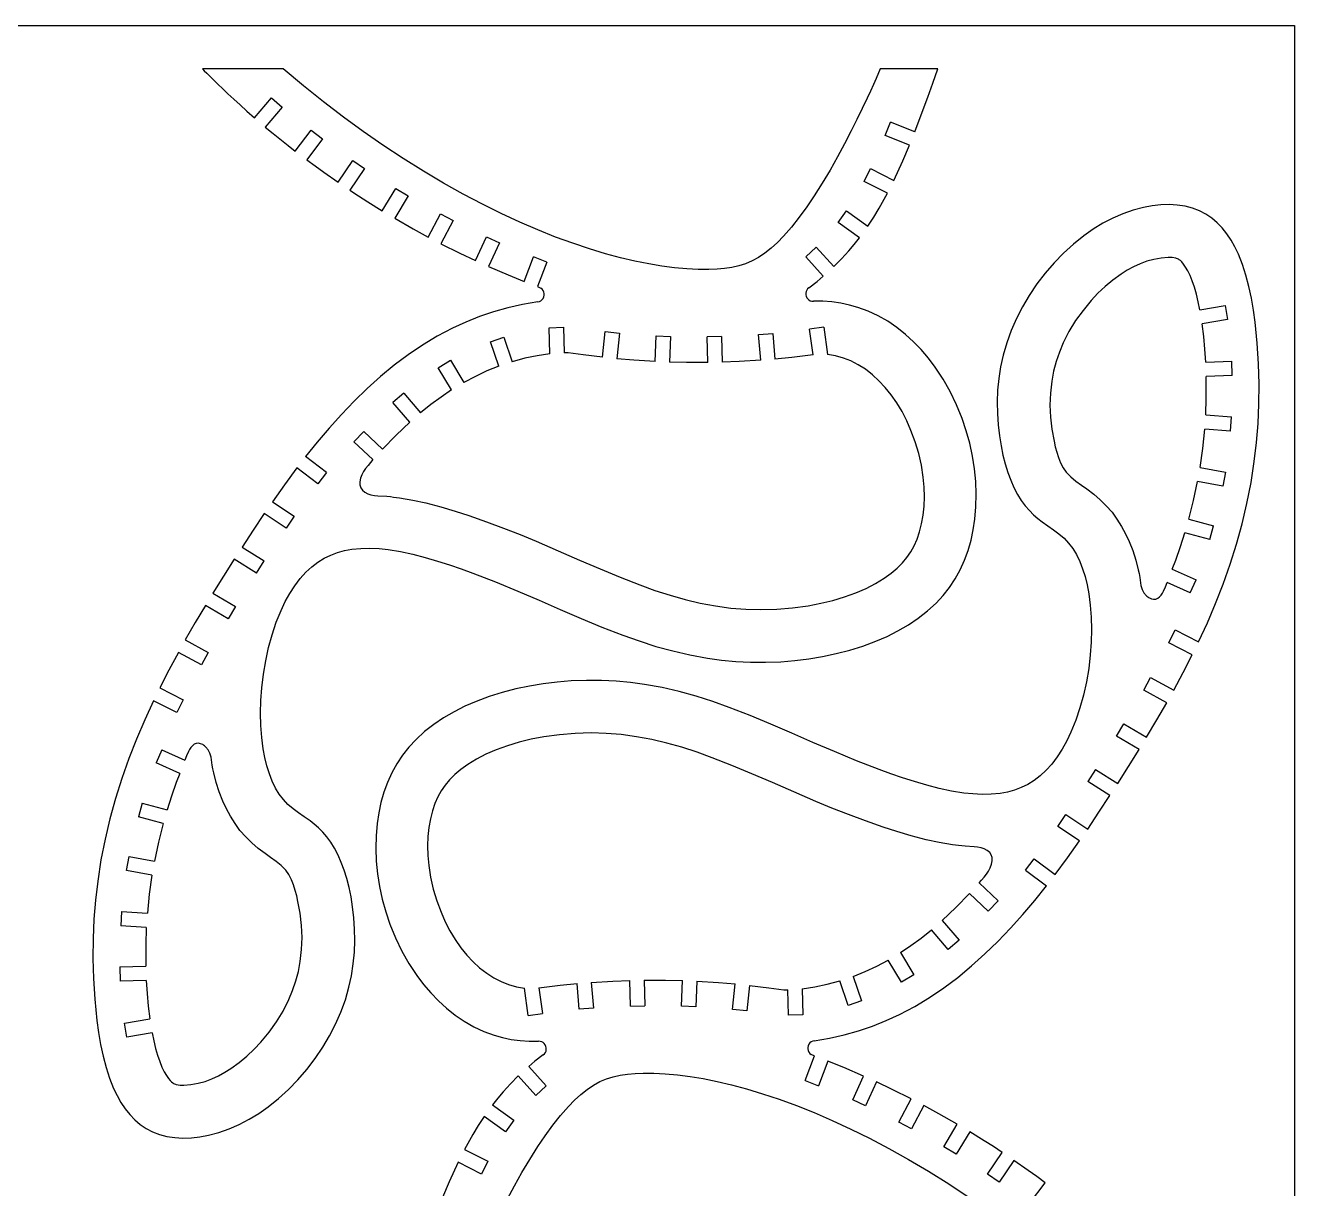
# Model space of a CAD drawing. Extents: x -123 to 123, y -118 to 118.
# Drawn here: x 0 to 123.2, y 4.7 to 117.6 of the extents above; entities that cross this region are included whole.
import ezdxf

# ---------------------------------------------------------------- set-up
doc = ezdxf.new("R2010")
doc.units = 0
doc.header["$MEASUREMENT"] = 0
doc.layers.get('0').update_dxf_attribs({"linetype": 'CONTINUOUS'})

msp = doc.modelspace()

# ---------------------------------------------------------------- linework, layer by layer
for p, q in [((-123.21, 117.56), (123.21, 117.56)), ((123.21, 117.56), (123.21, -117.56)), ((17.19, 113.33), (17.37, 113.16)), ((25.03, 113.33), (17.19, 113.33)), ((17.37, 113.16), (17.61, 112.93)), ((17.61, 112.93), (18.68, 111.87)), ((26.99, 111.69), (25.03, 113.33)), ((82.58, 112.4), (82.32, 111.82)), ((82.99, 113.33), (82.58, 112.4)), ((88.58, 113.33), (82.99, 113.33)), ((88.09, 111.94), (88.58, 113.33)), ((18.68, 111.87), (19.16, 111.41)), ((19.16, 111.41), (19.66, 110.93)), ((19.66, 110.93), (20.22, 110.4)), ((28.94, 110.13), (26.99, 111.69)), ((82.03, 111.18), (81.71, 110.49)), ((82.32, 111.82), (82.03, 111.18)), ((87.6, 110.58), (88.09, 111.94)), ((20.22, 110.4), (20.84, 109.84)), ((20.84, 109.84), (21.51, 109.24)), ((22.23, 108.6), (23.89, 110.53)), ((23.89, 110.53), (24.94, 109.62)), ((30.87, 108.66), (28.94, 110.13)), ((81.71, 110.49), (81.24, 109.5)), ((86.97, 108.88), (87.6, 110.58)), ((21.51, 109.24), (22.23, 108.6)), ((24.94, 109.62), (23.29, 107.69)), ((32.79, 107.26), (30.87, 108.66)), ((80.73, 108.43), (80.17, 107.31)), ((81.24, 109.5), (80.73, 108.43)), ((86.34, 107.23), (86.97, 108.88)), ((23.29, 107.69), (24.05, 107.06)), ((26.2, 105.35), (27.74, 107.38)), ((27.74, 107.38), (28.85, 106.54)), ((34.69, 105.94), (32.79, 107.26)), ((80.17, 107.31), (79.53, 106.07)), ((83.47, 106.87), (83.98, 108.16)), ((86.34, 107.23), (83.98, 108.16)), ((24.05, 107.06), (24.85, 106.41)), ((24.85, 106.41), (25.51, 105.89)), ((28.85, 106.54), (27.31, 104.51)), ((79.53, 106.07), (78.84, 104.8)), ((85.83, 105.93), (83.47, 106.87)), ((25.51, 105.89), (26.2, 105.35)), ((36.68, 104.63), (34.69, 105.94)), ((78.84, 104.8), (78.12, 103.52)), ((85.18, 104.4), (85.83, 105.93)), ((27.31, 104.51), (28.12, 103.92)), ((28.12, 103.92), (28.96, 103.31)), ((30.35, 102.34), (31.78, 104.45)), ((32.93, 103.67), (31.5, 101.56)), ((31.78, 104.45), (32.93, 103.67)), ((38.64, 103.4), (36.68, 104.63)), ((78.12, 103.52), (77.36, 102.25)), ((81.43, 102.42), (82.05, 103.66)), ((82.05, 103.66), (84.32, 102.52)), ((84.32, 102.52), (85.18, 104.4)), ((28.96, 103.31), (30.35, 102.34)), ((40.58, 102.25), (38.64, 103.4)), ((83.69, 101.27), (81.43, 102.42)), ((31.5, 101.56), (32.35, 101)), ((34.65, 99.55), (35.96, 101.73)), ((35.96, 101.73), (37.15, 101.02)), ((42.49, 101.18), (40.58, 102.25)), ((44.36, 100.2), (42.49, 101.18)), ((77.36, 102.25), (76.58, 101.01)), ((82.89, 99.83), (83.69, 101.27)), ((32.35, 101), (33.23, 100.44)), ((33.23, 100.44), (34.65, 99.55)), ((37.15, 101.02), (35.85, 98.84)), ((46.2, 99.29), (44.36, 100.2)), ((75.85, 99.94), (75.12, 98.93)), ((76.58, 101.01), (75.85, 99.94)), ((82.35, 98.94), (82.89, 99.83)), ((108.53, 99.88), (107.54, 99.62)), ((109.37, 100.04), (108.53, 99.88)), ((110.21, 100.13), (109.37, 100.04)), ((111.02, 100.16), (110.21, 100.13)), ((111.82, 100.12), (111.02, 100.16)), ((112.58, 100.01), (111.82, 100.12)), ((113.3, 99.82), (112.58, 100.01)), ((113.99, 99.56), (113.3, 99.82)), ((35.85, 98.84), (37.64, 97.81)), ((39.11, 97.01), (40.29, 99.26)), ((40.29, 99.26), (41.52, 98.62)), ((41.52, 98.62), (40.34, 96.37)), ((48, 98.46), (46.2, 99.29)), ((75.12, 98.93), (74.37, 97.98)), ((78.91, 98.42), (79.72, 99.55)), ((79.72, 99.55), (81.78, 98.07)), ((81.78, 98.07), (82.35, 98.94)), ((105.58, 98.85), (104.61, 98.35)), ((106.55, 99.27), (105.58, 98.85)), ((107.54, 99.62), (106.55, 99.27)), ((114.6, 99.24), (113.99, 99.56)), ((115.17, 98.86), (114.6, 99.24)), ((115.7, 98.4), (115.17, 98.86)), ((37.64, 97.81), (39.11, 97.01)), ((49.76, 97.7), (48, 98.46)), ((51.47, 97.02), (49.76, 97.7)), ((74.37, 97.98), (73.6, 97.11)), ((80.96, 96.94), (78.91, 98.42)), ((103.67, 97.77), (102.75, 97.13)), ((104.61, 98.35), (103.67, 97.77)), ((116.19, 97.9), (115.7, 98.4)), ((116.63, 97.33), (116.19, 97.9)), ((40.34, 96.37), (42.19, 95.44)), ((43.7, 94.73), (44.75, 97.04)), ((44.75, 97.04), (46.01, 96.47)), ((46.01, 96.47), (44.96, 94.15)), ((53.14, 96.41), (51.47, 97.02)), ((54.76, 95.87), (53.14, 96.41)), ((73, 96.49), (72.39, 95.93)), ((73.6, 97.11), (73, 96.49)), ((79.93, 95.67), (80.46, 96.3)), ((80.46, 96.3), (80.96, 96.94)), ((101.74, 96.33), (100.78, 95.46)), ((102.75, 97.13), (101.74, 96.33)), ((117.04, 96.72), (116.63, 97.33)), ((117.41, 96.06), (117.04, 96.72)), ((42.19, 95.44), (43.7, 94.73)), ((48.41, 92.71), (49.33, 95.08)), ((50.62, 94.58), (49.33, 95.08)), ((56.33, 95.39), (54.76, 95.87)), ((57.78, 95.01), (56.33, 95.39)), ((59.17, 94.68), (57.78, 95.01)), ((71.17, 95.04), (70.55, 94.7)), ((71.78, 95.45), (71.17, 95.04)), ((72.39, 95.93), (71.78, 95.45)), ((75.75, 95.09), (76.78, 96.02)), ((77.46, 93.21), (75.75, 95.09)), ((76.78, 96.02), (78.49, 94.15)), ((78.49, 94.15), (79.23, 94.9)), ((79.23, 94.9), (79.93, 95.67)), ((100.78, 95.46), (99.86, 94.52)), ((110.25, 94.98), (109.56, 94.85)), ((110.95, 95.04), (110.25, 94.98)), ((111.31, 95.03), (110.95, 95.04)), ((111.67, 94.96), (111.31, 95.03)), ((111.76, 94.94), (111.67, 94.96)), ((111.85, 94.9), (111.76, 94.94)), ((111.93, 94.86), (111.85, 94.9)), ((117.75, 95.36), (117.41, 96.06)), ((118.15, 94.36), (117.75, 95.36)), ((44.96, 94.15), (46.86, 93.34)), ((50.62, 94.58), (49.7, 92.21)), ((60.52, 94.4), (59.17, 94.68)), ((61.8, 94.19), (60.52, 94.4)), ((63.03, 94.03), (61.8, 94.19)), ((64.2, 93.92), (63.03, 94.03)), ((65.31, 93.87), (64.2, 93.92)), ((66.35, 93.87), (65.31, 93.87)), ((67.14, 93.9), (66.35, 93.87)), ((67.88, 93.97), (67.14, 93.9)), ((68.59, 94.07), (67.88, 93.97)), ((69.26, 94.22), (68.59, 94.07)), ((69.92, 94.43), (69.26, 94.22)), ((70.55, 94.7), (69.92, 94.43)), ((99.86, 94.52), (98.99, 93.52)), ((106.96, 93.79), (106.36, 93.41)), ((107.58, 94.12), (106.96, 93.79)), ((108.22, 94.42), (107.58, 94.12)), ((108.88, 94.66), (108.22, 94.42)), ((109.56, 94.85), (108.88, 94.66)), ((112.02, 94.81), (111.93, 94.86)), ((112.13, 94.73), (112.02, 94.81)), ((112.26, 94.6), (112.13, 94.73)), ((112.43, 94.39), (112.26, 94.6)), ((112.63, 94.1), (112.43, 94.39)), ((112.84, 93.73), (112.63, 94.1)), ((113.06, 93.28), (112.84, 93.73)), ((118.49, 93.31), (118.15, 94.36)), ((46.86, 93.34), (48.41, 92.71)), ((76.05, 92.1), (76.85, 92.71)), ((76.85, 92.71), (77.46, 93.21)), ((98.18, 92.46), (97.43, 91.34)), ((98.99, 93.52), (98.18, 92.46)), ((105.57, 92.84), (104.83, 92.22)), ((106.36, 93.41), (105.57, 92.84)), ((113.28, 92.75), (113.06, 93.28)), ((113.49, 92.14), (113.28, 92.75)), ((118.78, 92.22), (118.49, 93.31)), ((49.7, 92.21), (49.9, 92.13)), ((49.9, 92.13), (50.04, 92.06)), ((50.17, 91.96), (50.04, 92.06)), ((50.27, 91.83), (50.17, 91.96)), ((50.26, 91.06), (50.33, 91.21)), ((50.33, 91.68), (50.27, 91.83)), ((50.37, 91.53), (50.33, 91.68)), ((50.33, 91.21), (50.37, 91.37)), ((50.37, 91.37), (50.37, 91.53)), ((75.78, 91.73), (75.75, 91.58)), ((75.75, 91.58), (75.76, 91.42)), ((75.76, 91.42), (75.79, 91.27)), ((75.85, 91.87), (75.78, 91.73)), ((75.79, 91.27), (75.86, 91.13)), ((75.94, 92), (75.85, 91.87)), ((76.05, 92.1), (75.94, 92)), ((97.43, 91.34), (96.79, 90.25)), ((104.12, 91.56), (103.45, 90.85)), ((104.83, 92.22), (104.12, 91.56)), ((113.68, 91.47), (113.49, 92.14)), ((113.86, 90.74), (113.68, 91.47)), ((119.02, 91.08), (118.78, 92.22)), ((46.83, 90.16), (45.43, 89.77)), ((48.27, 90.48), (46.83, 90.16)), ((49.74, 90.72), (48.27, 90.48)), ((49.74, 90.72), (49.9, 90.76)), ((49.9, 90.76), (50.04, 90.83)), ((50.04, 90.83), (50.16, 90.94)), ((50.16, 90.94), (50.26, 91.06)), ((75.86, 91.13), (75.95, 91.01)), ((75.95, 91.01), (76.07, 90.91)), ((76.07, 90.91), (76.2, 90.83)), ((76.2, 90.83), (76.35, 90.79)), ((76.35, 90.79), (76.51, 90.78)), ((77.41, 90.78), (76.51, 90.78)), ((78.3, 90.72), (77.41, 90.78)), ((79.16, 90.6), (78.3, 90.72)), ((80, 90.42), (79.16, 90.6)), ((80.81, 90.19), (80, 90.42)), ((81.82, 89.82), (80.81, 90.19)), ((96.79, 90.25), (96.21, 89.11)), ((103.45, 90.85), (102.67, 89.9)), ((114.02, 89.96), (113.86, 90.74)), ((114.02, 89.96), (116.46, 90.38)), ((116.46, 90.38), (116.7, 89.01)), ((119.23, 89.92), (119.02, 91.08)), ((42.75, 88.77), (41.46, 88.17)), ((44.07, 89.3), (42.75, 88.77)), ((45.43, 89.77), (44.07, 89.3)), ((82.79, 89.36), (81.82, 89.82)), ((83.71, 88.84), (82.79, 89.36)), ((84.6, 88.24), (83.71, 88.84)), ((96.21, 89.11), (95.7, 87.95)), ((101.95, 88.9), (101.31, 87.84)), ((102.67, 89.9), (101.95, 88.9)), ((116.7, 89.01), (114.24, 88.59)), ((119.39, 88.74), (119.23, 89.92)), ((119.59, 86.71), (119.39, 88.74)), ((41.46, 88.17), (39.98, 87.39)), ((50.84, 88.21), (52.23, 88.26)), ((50.92, 85.67), (50.84, 88.21)), ((52.23, 88.26), (52.31, 85.78)), ((56.02, 85.35), (56.28, 87.84)), ((56.28, 87.84), (57.67, 87.69)), ((57.67, 87.69), (57.41, 85.21)), ((71.18, 87.56), (72.56, 87.67)), ((71.38, 85.06), (71.18, 87.56)), ((72.56, 87.67), (72.77, 85.17)), ((77.5, 88.26), (76.12, 88.07)), ((76.48, 85.59), (76.12, 88.07)), ((77.5, 88.26), (77.88, 85.63)), ((85.44, 87.57), (84.6, 88.24)), ((86.23, 86.86), (85.44, 87.57)), ((95.7, 87.95), (95.27, 86.75)), ((101.31, 87.84), (100.76, 86.74)), ((114.39, 87.37), (114.24, 88.59)), ((38.54, 86.52), (37.15, 85.58)), ((39.98, 87.39), (38.54, 86.52)), ((45.15, 86.85), (46.46, 87.3)), ((45.95, 84.48), (45.15, 86.85)), ((46.46, 87.3), (47.27, 84.92)), ((61.13, 84.94), (61.24, 87.43)), ((61.24, 87.43), (62.63, 87.37)), ((62.63, 87.37), (62.52, 84.88)), ((67.59, 87.37), (66.2, 87.34)), ((66.26, 84.84), (66.2, 87.34)), ((67.59, 87.37), (67.65, 84.87)), ((86.97, 86.09), (86.23, 86.86)), ((95.27, 86.75), (94.91, 85.54)), ((100.76, 86.74), (100.38, 85.84)), ((114.5, 86.12), (114.39, 87.37)), ((119.72, 84.7), (119.59, 86.71)), ((37.15, 85.58), (35.8, 84.57)), ((40.08, 84.32), (41.27, 85.05)), ((41.27, 85.05), (42.57, 82.9)), ((48.47, 85.25), (47.27, 84.92)), ((49.69, 85.5), (48.47, 85.25)), ((50.92, 85.67), (49.69, 85.5)), ((52.7, 85.79), (52.31, 85.78)), ((54.16, 85.58), (52.7, 85.79)), ((56.02, 85.35), (54.16, 85.58)), ((59.05, 85.07), (57.41, 85.21)), ((61.13, 84.94), (59.05, 85.07)), ((71.38, 85.06), (69.29, 84.93)), ((74.4, 85.34), (72.77, 85.17)), ((76.48, 85.59), (74.4, 85.34)), ((78.65, 85.49), (77.88, 85.63)), ((79.41, 85.27), (78.65, 85.49)), ((80.14, 84.99), (79.41, 85.27)), ((87.68, 85.27), (86.97, 86.09)), ((88.33, 84.4), (87.68, 85.27)), ((94.91, 85.54), (94.66, 84.41)), ((100.38, 85.84), (100.06, 84.93)), ((114.58, 84.87), (114.5, 86.12)), ((35.8, 84.57), (34.47, 83.47)), ((41.38, 82.18), (40.08, 84.32)), ((44.8, 84.02), (43.68, 83.49)), ((45.95, 84.48), (44.8, 84.02)), ((64.17, 84.84), (62.52, 84.88)), ((66.26, 84.84), (64.17, 84.84)), ((69.29, 84.93), (67.65, 84.87)), ((80.85, 84.62), (80.14, 84.99)), ((81.55, 84.18), (80.85, 84.62)), ((82.23, 83.65), (81.55, 84.18)), ((89.1, 83.23), (88.33, 84.4)), ((94.66, 84.41), (94.49, 83.28)), ((99.81, 83.99), (99.63, 83.04)), ((100.06, 84.93), (99.81, 83.99)), ((114.58, 84.87), (117.11, 84.96)), ((117.16, 83.57), (117.11, 84.96)), ((119.77, 82.73), (119.72, 84.7)), ((34.47, 83.47), (33.17, 82.3)), ((43.68, 83.49), (42.57, 82.9)), ((82.86, 83.06), (82.23, 83.65)), ((83.47, 82.41), (82.86, 83.06)), ((89.79, 82.01), (89.1, 83.23)), ((94.49, 83.28), (94.38, 82.14)), ((99.63, 83.04), (99.5, 81.87)), ((117.16, 83.57), (114.63, 83.48)), ((114.64, 83.13), (114.63, 83.48)), ((114.64, 81.42), (114.64, 83.13)), ((119.75, 80.8), (119.77, 82.73)), ((33.17, 82.3), (31.91, 81.08)), ((36.73, 81.87), (35.68, 80.95)), ((36.73, 81.87), (38.37, 79.97)), ((40.36, 81.49), (39.36, 80.76)), ((41.38, 82.18), (40.36, 81.49)), ((84.05, 81.69), (83.47, 82.41)), ((84.59, 80.91), (84.05, 81.69)), ((90.4, 80.74), (89.79, 82.01)), ((94.38, 82.14), (94.34, 81)), ((99.5, 81.87), (99.46, 80.7)), ((114.58, 79.75), (114.64, 81.42)), ((31.91, 81.08), (30.68, 79.8)), ((37.32, 79.06), (35.68, 80.95)), ((39.36, 80.76), (38.37, 79.97)), ((85.1, 80.07), (84.59, 80.91)), ((90.93, 79.42), (90.4, 80.74)), ((94.34, 81), (94.36, 79.88)), ((99.46, 80.7), (99.51, 79.52)), ((119.67, 78.92), (119.75, 80.8)), ((30.68, 79.8), (29.49, 78.48)), ((37.32, 79.06), (35.98, 77.79)), ((85.56, 79.18), (85.1, 80.07)), ((85.97, 78.25), (85.56, 79.18)), ((91.34, 78.22), (90.93, 79.42)), ((94.36, 79.88), (94.43, 78.78)), ((99.51, 79.52), (99.64, 78.36)), ((114.58, 79.75), (117.07, 79.58)), ((116.98, 78.19), (117.07, 79.58)), ((119.52, 77.06), (119.67, 78.92)), ((29.49, 78.48), (28.33, 77.11)), ((31.9, 77.14), (32.85, 78.15)), ((32.85, 78.15), (34.66, 76.44)), ((35.98, 77.79), (34.66, 76.44)), ((86.39, 77.14), (85.97, 78.25)), ((91.67, 77), (91.34, 78.22)), ((94.43, 78.78), (94.55, 77.71)), ((94.55, 77.71), (94.71, 76.76)), ((99.64, 78.36), (99.86, 77.21)), ((114.29, 76.49), (114.49, 78.36)), ((116.98, 78.19), (114.49, 78.36)), ((28.33, 77.11), (27.2, 75.7)), ((33.72, 75.41), (31.9, 77.14)), ((86.72, 76.01), (86.39, 77.14)), ((91.94, 75.76), (91.67, 77)), ((94.71, 76.76), (94.9, 75.85)), ((99.86, 77.21), (99.98, 76.67)), ((99.98, 76.67), (100.13, 76.14)), ((114.03, 74.65), (114.29, 76.49)), ((119.3, 75.24), (119.52, 77.06)), ((29.22, 74.16), (27.2, 75.7)), ((33.72, 75.41), (33.49, 75.13)), ((86.98, 74.86), (86.72, 76.01)), ((92.13, 74.52), (91.94, 75.76)), ((94.9, 75.85), (95.12, 74.99)), ((100.13, 76.14), (100.29, 75.61)), ((100.29, 75.61), (100.49, 75.09)), ((118.98, 73.18), (119.3, 75.24)), ((26.35, 74.6), (25.15, 72.98)), ((28.38, 73.06), (26.35, 74.6)), ((29.22, 74.16), (28.38, 73.06)), ((32.66, 73.94), (32.54, 73.6)), ((32.83, 74.26), (32.66, 73.94)), ((33.03, 74.56), (32.83, 74.26)), ((33.26, 74.85), (33.03, 74.56)), ((33.49, 75.13), (33.26, 74.85)), ((87.16, 73.71), (86.98, 74.86)), ((92.26, 73.28), (92.13, 74.52)), ((95.12, 74.99), (95.38, 74.17)), ((95.38, 74.17), (95.66, 73.41)), ((100.49, 75.09), (100.74, 74.61)), ((100.74, 74.61), (101.05, 74.18)), ((101.05, 74.18), (101.48, 73.73)), ((114.03, 74.65), (116.5, 74.2)), ((116.5, 74.2), (116.25, 72.83)), ((25.15, 72.98), (23.98, 71.33)), ((32.54, 73.6), (32.47, 73.27)), ((32.47, 73.27), (32.47, 72.96)), ((32.47, 72.96), (32.55, 72.68)), ((87.25, 72.75), (87.16, 73.71)), ((87.27, 71.8), (87.25, 72.75)), ((92.31, 72.05), (92.26, 73.28)), ((95.66, 73.41), (95.96, 72.72)), ((95.96, 72.72), (96.31, 72.04)), ((101.48, 73.73), (101.98, 73.32)), ((101.98, 73.32), (102.51, 72.94)), ((102.51, 72.94), (103.05, 72.57)), ((113.4, 71.45), (113.79, 73.28)), ((116.25, 72.83), (113.79, 73.28)), ((118.59, 71.16), (118.98, 73.18)), ((32.55, 72.68), (32.71, 72.45)), ((32.71, 72.45), (32.94, 72.25)), ((32.94, 72.25), (33.23, 72.1)), ((33.23, 72.1), (33.55, 72)), ((33.55, 72), (33.88, 71.94)), ((33.88, 71.94), (34.21, 71.91)), ((34.21, 71.91), (35.08, 71.85)), ((35.08, 71.85), (35.43, 71.82)), ((35.43, 71.82), (35.73, 71.78)), ((35.73, 71.78), (36.03, 71.75)), ((36.03, 71.75), (36.32, 71.7)), ((36.32, 71.7), (37.62, 71.48)), ((37.62, 71.48), (38.88, 71.21)), ((87.24, 70.89), (87.27, 71.8)), ((92.28, 70.83), (92.31, 72.05)), ((96.31, 72.04), (96.68, 71.45)), ((103.05, 72.57), (103.72, 72.06)), ((103.72, 72.06), (104.35, 71.5)), ((104.35, 71.5), (104.93, 70.92)), ((23.98, 71.33), (26.08, 69.92)), ((38.88, 71.21), (40.33, 70.83)), ((40.33, 70.83), (41.72, 70.42)), ((41.72, 70.42), (43.04, 69.99)), ((87.15, 70.02), (87.24, 70.89)), ((92.18, 69.63), (92.28, 70.83)), ((96.68, 71.45), (97.06, 70.93)), ((97.06, 70.93), (97.46, 70.47)), ((97.46, 70.47), (97.86, 70.07)), ((104.93, 70.92), (105.49, 70.31)), ((105.49, 70.31), (105.97, 69.64)), ((112.94, 69.64), (113.4, 71.45)), ((118.12, 69.17), (118.59, 71.16)), ((23.19, 70.18), (22.1, 68.55)), ((25.31, 68.76), (23.19, 70.18)), ((26.08, 69.92), (25.31, 68.76)), ((43.04, 69.99), (44.76, 69.39)), ((44.76, 69.39), (46.42, 68.77)), ((86.81, 68.42), (87, 69.19)), ((87, 69.19), (87.15, 70.02)), ((92.02, 68.59), (92.18, 69.63)), ((97.86, 70.07), (98.27, 69.71)), ((98.27, 69.71), (98.69, 69.39)), ((98.69, 69.39), (99.25, 68.99)), ((105.97, 69.64), (106.4, 68.93)), ((112.94, 69.64), (115.35, 68.99)), ((117.58, 67.22), (118.12, 69.17)), ((22.1, 68.55), (21.03, 66.92)), ((46.42, 68.77), (48.03, 68.14)), ((48.03, 68.14), (49.58, 67.49)), ((86.56, 67.7), (86.81, 68.42)), ((91.8, 67.58), (92.02, 68.59)), ((99.25, 68.99), (99.8, 68.6)), ((99.8, 68.6), (100.33, 68.21)), ((100.33, 68.21), (100.83, 67.78)), ((100.83, 67.78), (101.27, 67.32)), ((106.4, 68.93), (106.8, 68.21)), ((106.8, 68.21), (107.15, 67.47)), ((112.13, 66.98), (112.55, 68.31)), ((114.99, 67.65), (112.55, 68.31)), ((114.99, 67.65), (115.35, 68.99)), ((21.03, 66.92), (23.18, 65.58)), ((30.31, 66.4), (30.99, 66.58)), ((30.99, 66.58), (31.7, 66.71)), ((31.7, 66.71), (32.56, 66.8)), ((32.56, 66.8), (33.43, 66.82)), ((33.43, 66.82), (34.33, 66.78)), ((34.33, 66.78), (35.23, 66.68)), ((35.23, 66.68), (36.42, 66.49)), ((49.58, 67.49), (51.73, 66.57)), ((51.73, 66.57), (53.8, 65.67)), ((85.95, 66.45), (86.28, 67.04)), ((86.28, 67.04), (86.56, 67.7)), ((91.17, 65.65), (91.52, 66.6)), ((91.52, 66.6), (91.8, 67.58)), ((101.27, 67.32), (101.67, 66.79)), ((101.67, 66.79), (102.03, 66.19)), ((107.15, 67.47), (107.51, 66.58)), ((107.51, 66.58), (107.81, 65.66)), ((111.67, 65.66), (112.13, 66.98)), ((116.96, 65.27), (117.58, 67.22)), ((20.27, 65.74), (18.21, 62.45)), ((22.45, 64.39), (20.27, 65.74)), ((22.45, 64.39), (23.18, 65.58)), ((27.8, 65.02), (28.38, 65.47)), ((28.38, 65.47), (29, 65.84)), ((29, 65.84), (29.64, 66.15)), ((29.64, 66.15), (30.31, 66.4)), ((36.42, 66.49), (37.62, 66.24)), ((37.62, 66.24), (38.82, 65.92)), ((38.82, 65.92), (40, 65.57)), ((40, 65.57), (41.17, 65.2)), ((53.8, 65.67), (55.8, 64.81)), ((84.63, 64.88), (85.14, 65.39)), ((85.14, 65.39), (85.58, 65.91)), ((85.58, 65.91), (85.95, 66.45)), ((90.75, 64.72), (91.17, 65.65)), ((102.03, 66.19), (102.35, 65.54)), ((102.35, 65.54), (102.63, 64.82)), ((107.81, 65.66), (108.04, 64.72)), ((111.34, 64.78), (111.67, 65.66)), ((26.67, 63.86), (27.21, 64.48)), ((27.21, 64.48), (27.8, 65.02)), ((41.17, 65.2), (42.32, 64.8)), ((42.32, 64.8), (43.45, 64.4)), ((43.45, 64.4), (45.65, 63.55)), ((55.8, 64.81), (57.74, 64)), ((83.38, 63.91), (84.04, 64.38)), ((84.04, 64.38), (84.63, 64.88)), ((90.27, 63.84), (90.75, 64.72)), ((102.63, 64.82), (102.87, 64.06)), ((108.04, 64.72), (108.12, 64.35)), ((108.12, 64.35), (108.19, 63.97)), ((111.34, 64.78), (113.64, 63.74)), ((116.28, 63.34), (116.96, 65.27)), ((25.67, 62.43), (26.15, 63.17)), ((26.15, 63.17), (26.67, 63.86)), ((45.65, 63.55), (47.79, 62.66)), ((57.74, 64), (59.64, 63.26)), ((59.64, 63.26), (61.12, 62.72)), ((80.61, 62.48), (81.61, 62.92)), ((81.61, 62.92), (82.54, 63.4)), ((82.54, 63.4), (83.38, 63.91)), ((89.08, 62.22), (89.71, 63.01)), ((89.71, 63.01), (90.27, 63.84)), ((102.87, 64.06), (103.07, 63.25)), ((103.07, 63.25), (103.23, 62.4)), ((108.19, 63.97), (108.3, 63.2)), ((108.3, 63.2), (108.41, 62.82)), ((110.5, 62.66), (110.67, 63.07)), ((110.67, 63.07), (110.83, 63.48)), ((113.07, 62.47), (110.83, 63.48)), ((113.07, 62.47), (113.64, 63.74)), ((115.54, 61.45), (116.28, 63.34)), ((18.21, 62.45), (20.4, 61.17)), ((24.82, 60.77), (25.23, 61.63)), ((25.23, 61.63), (25.67, 62.43)), ((47.79, 62.66), (49.87, 61.77)), ((49.87, 61.77), (51.92, 60.87)), ((61.12, 62.72), (62.59, 62.25)), ((62.59, 62.25), (64.05, 61.83)), ((64.05, 61.83), (65.51, 61.49)), ((77.21, 61.47), (78.4, 61.75)), ((78.4, 61.75), (79.53, 62.09)), ((79.53, 62.09), (80.61, 62.48)), ((88.4, 61.48), (89.08, 62.22)), ((103.23, 62.4), (103.38, 61.28)), ((108.41, 62.82), (108.59, 62.48)), ((108.59, 62.48), (108.66, 62.4)), ((108.66, 62.4), (108.72, 62.31)), ((108.72, 62.31), (108.79, 62.24)), ((108.79, 62.24), (108.87, 62.16)), ((108.87, 62.16), (108.95, 62.1)), ((108.95, 62.1), (109.03, 62.04)), ((109.03, 62.04), (109.11, 61.99)), ((109.11, 61.99), (109.31, 61.9)), ((109.31, 61.9), (109.52, 61.86)), ((109.52, 61.86), (109.73, 61.87)), ((109.73, 61.87), (109.92, 61.95)), ((109.92, 61.95), (110.1, 62.08)), ((110.1, 62.08), (110.26, 62.25)), ((110.26, 62.25), (110.39, 62.45)), ((110.39, 62.45), (110.5, 62.66)), ((17.48, 61.26), (16.49, 59.59)), ((19.7, 59.97), (17.48, 61.26)), ((20.4, 61.17), (19.7, 59.97)), ((24.36, 59.63), (24.82, 60.77)), ((51.92, 60.87), (53.95, 60)), ((65.51, 61.49), (66.99, 61.21)), ((66.99, 61.21), (68.48, 61.01)), ((68.48, 61.01), (69.93, 60.9)), ((69.93, 60.9), (71.41, 60.86)), ((71.41, 60.86), (72.94, 60.9)), ((72.94, 60.9), (74.47, 61.02)), ((74.47, 61.02), (76, 61.23)), ((76, 61.23), (77.21, 61.47)), ((86.67, 60.02), (87.57, 60.73)), ((87.57, 60.73), (88.4, 61.48)), ((103.38, 61.28), (103.47, 60.12)), ((114.74, 59.57), (115.54, 61.45)), ((16.49, 59.59), (15.52, 57.91)), ((23.95, 58.42), (24.36, 59.63)), ((53.95, 60), (55.97, 59.16)), ((55.97, 59.16), (57.99, 58.38)), ((84.71, 58.79), (85.72, 59.38)), ((85.72, 59.38), (86.67, 60.02)), ((103.47, 60.12), (103.49, 58.92)), ((113.88, 57.72), (114.74, 59.57)), ((15.52, 57.91), (17.75, 56.7)), ((23.61, 57.17), (23.95, 58.42)), ((57.99, 58.38), (59.59, 57.81)), ((82.55, 57.78), (83.65, 58.26)), ((83.65, 58.26), (84.71, 58.79)), ((103.49, 58.92), (103.46, 57.7)), ((110.99, 57.64), (111.62, 58.88)), ((111.62, 58.88), (113.88, 57.72)), ((14.85, 56.7), (13.93, 54.99)), ((17.09, 55.48), (14.85, 56.7)), ((17.75, 56.7), (17.09, 55.48)), ((23.33, 55.89), (23.61, 57.17)), ((59.59, 57.81), (61.2, 57.29)), ((61.2, 57.29), (62.84, 56.84)), ((62.84, 56.84), (64.51, 56.45)), ((78.72, 56.58), (80.03, 56.92)), ((80.03, 56.92), (81.31, 57.32)), ((81.31, 57.32), (82.55, 57.78)), ((103.46, 57.7), (103.37, 56.46)), ((113.27, 56.47), (110.99, 57.64)), ((23.1, 54.58), (23.33, 55.89)), ((64.51, 56.45), (66.21, 56.14)), ((66.21, 56.14), (67.58, 55.95)), ((67.58, 55.95), (68.97, 55.82)), ((68.97, 55.82), (70.4, 55.75)), ((70.4, 55.75), (71.86, 55.74)), ((71.86, 55.74), (73.34, 55.8)), ((73.34, 55.8), (74.69, 55.91)), ((74.69, 55.91), (76.04, 56.07)), ((76.04, 56.07), (77.39, 56.3)), ((77.39, 56.3), (78.72, 56.58)), ((103.37, 56.46), (103.22, 55.15)), ((112.39, 54.75), (113.27, 56.47)), ((13.93, 54.99), (13.05, 53.27)), ((22.95, 53.27), (23.1, 54.58)), ((103.22, 55.15), (103, 53.85)), ((108.57, 53.04), (109.23, 54.26)), ((109.23, 54.26), (111.48, 53.04)), ((111.48, 53.04), (112.39, 54.75)), ((13.05, 53.27), (15.33, 52.09)), ((22.86, 52.03), (22.95, 53.27)), ((47.6, 53.16), (46.29, 52.82)), ((48.93, 53.44), (47.6, 53.16)), ((50.28, 53.66), (48.93, 53.44)), ((51.63, 53.82), (50.28, 53.66)), ((52.98, 53.93), (51.63, 53.82)), ((54.46, 53.99), (52.98, 53.93)), ((55.92, 53.98), (54.46, 53.99)), ((57.35, 53.91), (55.92, 53.98)), ((58.74, 53.78), (57.35, 53.91)), ((60.11, 53.6), (58.74, 53.78)), ((61.81, 53.28), (60.11, 53.6)), ((63.48, 52.9), (61.81, 53.28)), ((103, 53.85), (102.71, 52.56)), ((110.8, 51.82), (108.57, 53.04)), ((12.44, 52.01), (11.58, 50.16)), ((14.7, 50.86), (12.44, 52.01)), ((15.33, 52.09), (14.7, 50.86)), ((22.83, 50.81), (22.86, 52.03)), ((43.77, 51.95), (42.67, 51.48)), ((45.01, 52.42), (43.77, 51.95)), ((46.29, 52.82), (45.01, 52.42)), ((65.12, 52.44), (63.48, 52.9)), ((66.73, 51.93), (65.12, 52.44)), ((68.33, 51.36), (66.73, 51.93)), ((102.71, 52.56), (102.37, 51.31)), ((109.83, 50.15), (110.8, 51.82)), ((22.85, 49.62), (22.83, 50.81)), ((41.61, 50.94), (40.6, 50.35)), ((42.67, 51.48), (41.61, 50.94)), ((70.35, 50.57), (68.33, 51.36)), ((72.37, 49.74), (70.35, 50.57)), ((102.37, 51.31), (101.96, 50.11)), ((11.58, 50.16), (10.78, 48.29)), ((22.94, 48.45), (22.85, 49.62)), ((39.65, 49.71), (38.75, 49.01)), ((40.6, 50.35), (39.65, 49.71)), ((74.4, 48.86), (72.37, 49.74)), ((101.96, 50.11), (101.5, 48.96)), ((105.92, 48.56), (106.62, 49.76)), ((106.62, 49.76), (108.84, 48.47)), ((108.84, 48.47), (109.83, 50.15)), ((10.78, 48.29), (10.04, 46.39)), ((23.09, 47.34), (22.94, 48.45)), ((37.92, 48.25), (37.24, 47.51)), ((38.75, 49.01), (37.92, 48.25)), ((49.11, 48.27), (47.92, 47.98)), ((50.32, 48.5), (49.11, 48.27)), ((51.85, 48.71), (50.32, 48.5)), ((53.38, 48.84), (51.85, 48.71)), ((54.91, 48.88), (53.38, 48.84)), ((56.39, 48.84), (54.91, 48.88)), ((57.84, 48.72), (56.39, 48.84)), ((59.33, 48.52), (57.84, 48.72)), ((60.81, 48.25), (59.33, 48.52)), ((62.27, 47.9), (60.81, 48.25)), ((76.45, 47.97), (74.4, 48.86)), ((101.09, 48.11), (100.65, 47.31)), ((101.5, 48.96), (101.09, 48.11)), ((108.11, 47.29), (105.92, 48.56)), ((13.25, 47.26), (12.68, 45.99)), ((13.25, 47.26), (15.49, 46.25)), ((15.82, 47.08), (15.65, 46.66)), ((15.93, 47.28), (15.82, 47.08)), ((16.06, 47.48), (15.93, 47.28)), ((16.22, 47.65), (16.06, 47.48)), ((16.4, 47.78), (16.22, 47.65)), ((16.59, 47.86), (16.4, 47.78)), ((16.8, 47.88), (16.59, 47.86)), ((17.01, 47.84), (16.8, 47.88)), ((17.21, 47.75), (17.01, 47.84)), ((17.29, 47.7), (17.21, 47.75)), ((17.38, 47.64), (17.29, 47.7)), ((17.45, 47.57), (17.38, 47.64)), ((17.53, 47.5), (17.45, 47.57)), ((17.6, 47.42), (17.53, 47.5)), ((17.66, 47.34), (17.6, 47.42)), ((17.73, 47.25), (17.66, 47.34)), ((17.91, 46.91), (17.73, 47.25)), ((18.02, 46.54), (17.91, 46.91)), ((23.25, 46.49), (23.09, 47.34)), ((37.24, 47.51), (36.61, 46.73)), ((45.71, 47.25), (44.71, 46.82)), ((46.79, 47.64), (45.71, 47.25)), ((47.92, 47.98), (46.79, 47.64)), ((63.73, 47.49), (62.27, 47.9)), ((65.2, 47.01), (63.73, 47.49)), ((66.68, 46.48), (65.2, 47.01)), ((78.54, 47.07), (76.45, 47.97)), ((80.67, 46.19), (78.54, 47.07)), ((100.65, 47.31), (100.17, 46.56)), ((106.05, 43.99), (108.11, 47.29)), ((10.04, 46.39), (9.36, 44.47)), ((14.98, 44.95), (12.68, 45.99)), ((15.65, 46.66), (15.49, 46.25)), ((18.13, 45.77), (18.02, 46.54)), ((18.2, 45.39), (18.13, 45.77)), ((23.45, 45.68), (23.25, 46.49)), ((23.69, 44.91), (23.45, 45.68)), ((36.05, 45.89), (35.57, 45.01)), ((36.61, 46.73), (36.05, 45.89)), ((42.94, 45.82), (42.28, 45.35)), ((43.78, 46.34), (42.94, 45.82)), ((44.71, 46.82), (43.78, 46.34)), ((68.58, 45.73), (66.68, 46.48)), ((70.52, 44.92), (68.58, 45.73)), ((82.87, 45.34), (80.67, 46.19)), ((99.65, 45.87), (99.11, 45.26)), ((100.17, 46.56), (99.65, 45.87)), ((9.36, 44.47), (8.74, 42.51)), ((14.98, 44.95), (14.65, 44.08)), ((18.28, 45.01), (18.2, 45.39)), ((18.52, 44.07), (18.28, 45.01)), ((23.97, 44.2), (23.69, 44.91)), ((35.57, 45.01), (35.15, 44.08)), ((41.69, 44.86), (41.18, 44.35)), ((42.28, 45.35), (41.69, 44.86)), ((72.52, 44.06), (70.52, 44.92)), ((84, 44.93), (82.87, 45.34)), ((85.15, 44.54), (84, 44.93)), ((86.32, 44.16), (85.15, 44.54)), ((98.52, 44.71), (97.94, 44.27)), ((99.11, 45.26), (98.52, 44.71)), ((103.87, 45.34), (103.14, 44.16)), ((103.87, 45.34), (106.05, 43.99)), ((14.65, 44.08), (14.19, 42.76)), ((18.81, 43.16), (18.52, 44.07)), ((19.17, 42.26), (18.81, 43.16)), ((24.29, 43.54), (23.97, 44.2)), ((24.65, 42.94), (24.29, 43.54)), ((34.8, 43.13), (34.52, 42.15)), ((35.15, 44.08), (34.8, 43.13)), ((40.37, 43.28), (40.04, 42.69)), ((40.74, 43.82), (40.37, 43.28)), ((41.18, 44.35), (40.74, 43.82)), ((74.59, 43.16), (72.52, 44.06)), ((76.74, 42.24), (74.59, 43.16)), ((87.5, 43.81), (86.32, 44.16)), ((88.7, 43.5), (87.5, 43.81)), ((89.9, 43.24), (88.7, 43.5)), ((91.09, 43.05), (89.9, 43.24)), ((95.33, 43.15), (94.62, 43.02)), ((96.01, 43.34), (95.33, 43.15)), ((96.68, 43.58), (96.01, 43.34)), ((97.32, 43.89), (96.68, 43.58)), ((97.94, 44.27), (97.32, 43.89)), ((105.29, 42.82), (103.14, 44.16)), ((8.74, 42.51), (8.2, 40.56)), ((11.33, 42.08), (10.97, 40.74)), ((11.33, 42.08), (13.77, 41.43)), ((14.19, 42.76), (13.77, 41.43)), ((19.52, 41.52), (19.17, 42.26)), ((25.05, 42.41), (24.65, 42.94)), ((25.49, 41.95), (25.05, 42.41)), ((25.99, 41.53), (25.49, 41.95)), ((34.52, 42.15), (34.3, 41.14)), ((39.76, 42.04), (39.51, 41.32)), ((40.04, 42.69), (39.76, 42.04)), ((78.29, 41.6), (76.74, 42.24)), ((91.99, 42.96), (91.09, 43.05)), ((92.89, 42.92), (91.99, 42.96)), ((93.76, 42.94), (92.89, 42.92)), ((94.62, 43.02), (93.76, 42.94)), ((104.22, 41.18), (105.29, 42.82)), ((13.38, 40.09), (10.97, 40.74)), ((19.92, 40.8), (19.52, 41.52)), ((20.35, 40.1), (19.92, 40.8)), ((26.52, 41.13), (25.99, 41.53)), ((27.07, 40.75), (26.52, 41.13)), ((27.63, 40.34), (27.07, 40.75)), ((34.3, 41.14), (34.14, 40.11)), ((39.51, 41.32), (39.32, 40.55)), ((79.9, 40.96), (78.29, 41.6)), ((81.56, 40.34), (79.9, 40.96)), ((100.24, 39.82), (101.01, 40.97)), ((101.01, 40.97), (103.13, 39.55)), ((103.13, 39.55), (104.22, 41.18)), ((8.2, 40.56), (7.73, 38.58)), ((13.38, 40.09), (12.92, 38.29)), ((20.83, 39.43), (20.35, 40.1)), ((28.05, 40.02), (27.63, 40.34)), ((28.46, 39.66), (28.05, 40.02)), ((28.86, 39.26), (28.46, 39.66)), ((34.14, 40.11), (34.04, 38.91)), ((39.17, 39.72), (39.08, 38.84)), ((39.32, 40.55), (39.17, 39.72)), ((83.28, 39.74), (81.56, 40.34)), ((84.6, 39.31), (83.28, 39.74)), ((102.34, 38.4), (100.24, 39.82)), ((7.73, 38.58), (7.34, 36.56)), ((12.92, 38.29), (12.53, 36.45)), ((21.39, 38.81), (20.83, 39.43)), ((21.97, 38.23), (21.39, 38.81)), ((22.6, 37.68), (21.97, 38.23)), ((29.26, 38.81), (28.86, 39.26)), ((29.64, 38.29), (29.26, 38.81)), ((30.01, 37.69), (29.64, 38.29)), ((34.04, 38.91), (34.01, 37.69)), ((39.08, 38.84), (39.05, 37.93)), ((85.99, 38.9), (84.6, 39.31)), ((87.44, 38.52), (85.99, 38.9)), ((88.7, 38.25), (87.44, 38.52)), ((90, 38.03), (88.7, 38.25)), ((101.17, 36.75), (102.34, 38.4)), ((23.27, 37.17), (22.6, 37.68)), ((23.81, 36.79), (23.27, 37.17)), ((30.36, 37.02), (30.01, 37.69)), ((30.66, 36.32), (30.36, 37.02)), ((34.01, 37.69), (34.06, 36.45)), ((39.05, 37.93), (39.08, 36.99)), ((39.08, 36.99), (39.16, 36.03)), ((90.29, 37.99), (90, 38.03)), ((90.59, 37.95), (90.29, 37.99)), ((90.9, 37.92), (90.59, 37.95)), ((91.24, 37.88), (90.9, 37.92)), ((92.11, 37.82), (91.24, 37.88)), ((92.44, 37.79), (92.11, 37.82)), ((92.77, 37.73), (92.44, 37.79)), ((93.09, 37.63), (92.77, 37.73)), ((93.38, 37.48), (93.09, 37.63)), ((93.61, 37.29), (93.38, 37.48)), ((93.77, 37.05), (93.61, 37.29)), ((93.85, 36.78), (93.77, 37.05)), ((7.34, 36.56), (7.02, 34.49)), ((9.82, 35.53), (10.07, 36.9)), ((10.07, 36.9), (12.53, 36.45)), ((24.34, 36.41), (23.81, 36.79)), ((24.84, 36.01), (24.34, 36.41)), ((25.27, 35.56), (24.84, 36.01)), ((30.94, 35.56), (30.66, 36.32)), ((34.06, 36.45), (34.19, 35.21)), ((39.16, 36.03), (39.34, 34.88)), ((93.49, 35.48), (93.66, 35.8)), ((93.66, 35.8), (93.78, 36.14)), ((93.78, 36.14), (93.85, 36.47)), ((93.85, 36.47), (93.85, 36.78)), ((97.1, 35.57), (97.94, 36.68)), ((97.94, 36.68), (99.97, 35.13)), ((99.97, 35.13), (101.17, 36.75)), ((12.29, 35.08), (9.82, 35.53)), ((12.29, 35.08), (12.03, 33.25)), ((25.58, 35.13), (25.27, 35.56)), ((25.83, 34.64), (25.58, 35.13)), ((26.03, 34.13), (25.83, 34.64)), ((31.2, 34.75), (30.94, 35.56)), ((31.42, 33.88), (31.2, 34.75)), ((34.19, 35.21), (34.38, 33.97)), ((39.34, 34.88), (39.6, 33.73)), ((92.6, 34.33), (92.83, 34.6)), ((92.83, 34.6), (93.07, 34.88)), ((93.07, 34.88), (93.29, 35.17)), ((93.29, 35.17), (93.49, 35.48)), ((97.1, 35.57), (99.12, 34.03)), ((7.02, 34.49), (6.8, 32.67)), ((26.19, 33.6), (26.03, 34.13)), ((26.34, 33.06), (26.19, 33.6)), ((31.61, 32.97), (31.42, 33.88)), ((34.38, 33.97), (34.65, 32.74)), ((39.6, 33.73), (39.94, 32.59)), ((90.34, 31.94), (91.66, 33.3)), ((93.47, 31.59), (91.66, 33.3)), ((92.6, 34.33), (94.42, 32.6)), ((97.99, 32.62), (99.12, 34.03)), ((6.8, 32.67), (6.65, 30.82)), ((12.03, 33.25), (11.84, 31.38)), ((26.46, 32.53), (26.34, 33.06)), ((26.68, 31.38), (26.46, 32.53)), ((31.77, 32.02), (31.61, 32.97)), ((34.65, 32.74), (34.98, 31.52)), ((39.94, 32.59), (40.35, 31.48)), ((94.42, 32.6), (93.47, 31.59)), ((96.83, 31.26), (97.99, 32.62)), ((6.65, 30.82), (6.57, 28.93)), ((9.34, 31.54), (9.25, 30.15)), ((9.34, 31.54), (11.84, 31.38)), ((26.81, 30.21), (26.68, 31.38)), ((31.89, 30.95), (31.77, 32.02)), ((31.96, 29.85), (31.89, 30.95)), ((34.98, 31.52), (35.39, 30.31)), ((40.35, 31.48), (40.76, 30.55)), ((89, 30.68), (90.34, 31.94)), ((95.64, 29.93), (96.83, 31.26)), ((11.74, 29.99), (9.25, 30.15)), ((11.74, 29.99), (11.68, 28.31)), ((26.86, 29.04), (26.81, 30.21)), ((31.98, 28.73), (31.96, 29.85)), ((35.39, 30.31), (35.92, 29)), ((40.76, 30.55), (41.22, 29.67)), ((41.22, 29.67), (41.73, 28.83)), ((86.96, 28.98), (87.95, 29.77)), ((89.59, 27.87), (87.95, 29.77)), ((89, 30.68), (90.64, 28.78)), ((94.41, 28.65), (95.64, 29.93)), ((6.57, 28.93), (6.55, 27)), ((26.82, 27.86), (26.86, 29.04)), ((31.94, 27.6), (31.98, 28.73)), ((35.92, 29), (36.53, 27.72)), ((41.73, 28.83), (42.28, 28.04)), ((85.96, 28.24), (86.96, 28.98)), ((90.64, 28.78), (89.59, 27.87)), ((93.15, 27.43), (94.41, 28.65)), ((11.68, 28.31), (11.68, 26.6)), ((26.69, 26.69), (26.82, 27.86)), ((31.83, 26.46), (31.94, 27.6)), ((36.53, 27.72), (37.22, 26.5)), ((42.28, 28.04), (42.86, 27.32)), ((42.86, 27.32), (43.46, 26.67)), ((84.94, 27.56), (85.96, 28.24)), ((84.94, 27.56), (86.24, 25.41)), ((91.85, 26.27), (93.15, 27.43)), ((6.55, 27), (6.6, 25.04)), ((9.17, 26.17), (11.69, 26.25)), ((9.17, 26.17), (9.21, 24.78)), ((11.68, 26.6), (11.69, 26.25)), ((26.51, 25.74), (26.69, 26.69)), ((31.66, 25.32), (31.83, 26.46)), ((37.22, 26.5), (37.99, 25.34)), ((43.46, 26.67), (44.09, 26.09)), ((44.09, 26.09), (44.78, 25.56)), ((81.52, 25.72), (82.64, 26.25)), ((82.64, 26.25), (83.75, 26.84)), ((85.05, 24.69), (83.75, 26.84)), ((90.52, 25.16), (91.85, 26.27)), ((6.6, 25.04), (6.73, 23.03)), ((11.74, 24.86), (9.21, 24.78)), ((11.74, 24.86), (11.82, 23.61)), ((25.94, 23.89), (26.26, 24.81)), ((26.26, 24.81), (26.51, 25.74)), ((31.41, 24.2), (31.66, 25.32)), ((37.99, 25.34), (38.65, 24.47)), ((44.78, 25.56), (45.47, 25.11)), ((45.47, 25.11), (46.18, 24.75)), ((46.18, 24.75), (46.91, 24.46)), ((54.94, 24.67), (57.03, 24.8)), ((54.94, 24.67), (55.14, 22.18)), ((57.03, 24.8), (58.67, 24.87)), ((58.73, 22.37), (58.67, 24.87)), ((60.06, 24.89), (62.15, 24.89)), ((60.06, 24.89), (60.12, 22.4)), ((62.15, 24.89), (63.8, 24.86)), ((63.69, 22.36), (63.8, 24.86)), ((65.19, 24.8), (65.08, 22.31)), ((65.19, 24.8), (67.27, 24.67)), ((67.27, 24.67), (68.91, 24.53)), ((77.85, 24.49), (79.05, 24.81)), ((79.86, 22.44), (79.05, 24.81)), ((80.37, 25.25), (81.52, 25.72)), ((80.37, 25.25), (81.17, 22.88)), ((86.24, 25.41), (85.05, 24.69)), ((89.17, 24.15), (90.52, 25.16)), ((11.82, 23.61), (11.93, 22.36)), ((25.56, 23), (25.94, 23.89)), ((31.06, 22.98), (31.41, 24.2)), ((38.65, 24.47), (39.35, 23.65)), ((39.35, 23.65), (40.09, 22.88)), ((46.91, 24.46), (47.67, 24.24)), ((47.67, 24.24), (48.44, 24.1)), ((48.82, 21.47), (48.44, 24.1)), ((49.84, 24.14), (51.92, 24.4)), ((49.84, 24.14), (50.2, 21.67)), ((51.92, 24.4), (53.55, 24.56)), ((53.76, 22.06), (53.55, 24.56)), ((68.65, 22.04), (68.91, 24.53)), ((70.3, 24.38), (70.04, 21.9)), ((70.3, 24.38), (72.16, 24.15)), ((72.16, 24.15), (73.62, 23.94)), ((73.62, 23.94), (74.01, 23.96)), ((74.09, 21.48), (74.01, 23.96)), ((75.4, 24.06), (76.63, 24.24)), ((75.4, 24.06), (75.48, 21.52)), ((76.63, 24.24), (77.85, 24.49)), ((87.78, 23.21), (89.17, 24.15)), ((6.73, 23.03), (6.93, 20.99)), ((11.93, 22.36), (12.08, 21.15)), ((25.01, 21.89), (25.56, 23)), ((30.62, 21.79), (31.06, 22.98)), ((40.09, 22.88), (40.88, 22.16)), ((58.73, 22.37), (60.12, 22.4)), ((65.08, 22.31), (63.69, 22.36)), ((81.17, 22.88), (79.86, 22.44)), ((84.86, 21.56), (86.34, 22.35)), ((86.34, 22.35), (87.78, 23.21)), ((6.93, 20.99), (7.09, 19.81)), ((9.62, 20.72), (12.08, 21.15)), ((24.37, 20.84), (25.01, 21.89)), ((30.11, 20.62), (30.62, 21.79)), ((40.88, 22.16), (41.72, 21.5)), ((41.72, 21.5), (42.61, 20.9)), ((48.82, 21.47), (50.2, 21.67)), ((55.14, 22.18), (53.76, 22.06)), ((70.04, 21.9), (68.65, 22.04)), ((75.48, 21.52), (74.09, 21.48)), ((82.25, 20.43), (83.57, 20.97)), ((83.57, 20.97), (84.86, 21.56)), ((7.09, 19.81), (7.3, 18.65)), ((9.86, 19.35), (9.62, 20.72)), ((12.3, 19.77), (9.86, 19.35)), ((12.3, 19.77), (12.46, 19)), ((22.87, 18.88), (23.65, 19.83)), ((23.65, 19.83), (24.37, 20.84)), ((29.53, 19.49), (30.11, 20.62)), ((42.61, 20.9), (43.53, 20.37)), ((43.53, 20.37), (44.5, 19.92)), ((44.5, 19.92), (45.51, 19.55)), ((79.49, 19.57), (80.89, 19.97)), ((80.89, 19.97), (82.25, 20.43)), ((7.3, 18.65), (7.54, 17.52)), ((12.46, 19), (12.64, 18.27)), ((22.2, 18.18), (22.87, 18.88)), ((28.89, 18.39), (29.53, 19.49)), ((45.51, 19.55), (46.32, 19.31)), ((46.32, 19.31), (47.16, 19.14)), ((47.16, 19.14), (48.02, 19.02)), ((48.02, 19.02), (48.91, 18.96)), ((48.91, 18.96), (49.81, 18.96)), ((49.97, 18.95), (49.81, 18.96)), ((50.12, 18.9), (49.97, 18.95)), ((50.25, 18.83), (50.12, 18.9)), ((50.37, 18.73), (50.25, 18.83)), ((50.46, 18.61), (50.37, 18.73)), ((50.53, 18.46), (50.46, 18.61)), ((75.99, 18.53), (75.95, 18.37)), ((76.06, 18.67), (75.99, 18.53)), ((76.16, 18.8), (76.06, 18.67)), ((76.28, 18.9), (76.16, 18.8)), ((76.43, 18.97), (76.28, 18.9)), ((76.58, 19.01), (76.43, 18.97)), ((76.58, 19.01), (78.05, 19.25)), ((78.05, 19.25), (79.49, 19.57)), ((7.54, 17.52), (7.83, 16.42)), ((12.64, 18.27), (12.83, 17.6)), ((12.83, 17.6), (13.04, 16.99)), ((20.75, 16.89), (21.49, 17.51)), ((21.49, 17.51), (22.2, 18.18)), ((27.33, 16.21), (28.14, 17.28)), ((28.14, 17.28), (28.89, 18.39)), ((50.27, 17.63), (49.47, 17.02)), ((50.27, 17.63), (50.38, 17.74)), ((50.38, 17.74), (50.48, 17.86)), ((50.48, 17.86), (50.54, 18.01)), ((50.56, 18.31), (50.53, 18.46)), ((50.54, 18.01), (50.57, 18.16)), ((50.57, 18.16), (50.56, 18.31)), ((75.7, 15.16), (76.62, 17.53)), ((75.95, 18.37), (75.95, 18.21)), ((75.95, 18.21), (75.99, 18.05)), ((75.99, 18.05), (76.06, 17.9)), ((76.06, 17.9), (76.15, 17.78)), ((76.15, 17.78), (76.28, 17.67)), ((76.42, 17.6), (76.28, 17.67)), ((76.62, 17.53), (76.42, 17.6)), ((7.83, 16.42), (8.17, 15.37)), ((13.04, 16.99), (13.26, 16.45)), ((13.26, 16.45), (13.48, 16)), ((19.36, 15.95), (19.96, 16.32)), ((19.96, 16.32), (20.75, 16.89)), ((26.46, 15.21), (27.33, 16.21)), ((49.47, 17.02), (48.86, 16.52)), ((48.86, 16.52), (50.57, 14.65)), ((77.91, 17.03), (76.99, 14.65)), ((79.46, 16.4), (77.91, 17.03)), ((81.36, 15.58), (79.46, 16.4)), ((8.17, 15.37), (8.57, 14.38)), ((13.48, 16), (13.69, 15.63)), ((13.69, 15.63), (13.89, 15.34)), ((13.89, 15.34), (14.06, 15.14)), ((14.06, 15.14), (14.19, 15.01)), ((14.19, 15.01), (14.3, 14.92)), ((14.3, 14.92), (14.39, 14.87)), ((14.39, 14.87), (14.47, 14.83)), ((14.47, 14.83), (14.56, 14.8)), ((14.56, 14.8), (14.65, 14.77)), ((16.07, 14.76), (16.76, 14.88)), ((16.76, 14.88), (17.44, 15.07)), ((17.44, 15.07), (18.1, 15.32)), ((18.1, 15.32), (18.74, 15.61)), ((18.74, 15.61), (19.36, 15.95)), ((25.54, 14.27), (26.46, 15.21)), ((47.09, 14.84), (46.39, 14.06)), ((47.83, 15.59), (47.09, 14.84)), ((49.54, 13.71), (47.83, 15.59)), ((55.15, 14.7), (55.77, 15.04)), ((55.77, 15.04), (56.4, 15.3)), ((56.4, 15.3), (57.06, 15.51)), ((57.06, 15.51), (57.73, 15.66)), ((57.73, 15.66), (58.44, 15.77)), ((58.44, 15.77), (59.18, 15.83)), ((59.18, 15.83), (59.97, 15.87)), ((59.97, 15.87), (61.01, 15.86)), ((61.01, 15.86), (62.12, 15.81)), ((62.12, 15.81), (63.29, 15.7)), ((63.29, 15.7), (64.52, 15.54)), ((64.52, 15.54), (65.8, 15.33)), ((65.8, 15.33), (67.15, 15.06)), ((67.15, 15.06), (68.54, 14.73)), ((75.7, 15.16), (76.99, 14.65)), ((80.31, 13.26), (81.36, 15.58)), ((82.62, 15.01), (81.57, 12.69)), ((84.13, 14.29), (82.62, 15.01)), ((8.57, 14.38), (8.91, 13.68)), ((8.91, 13.68), (9.28, 13.02)), ((14.65, 14.77), (15.01, 14.7)), ((15.01, 14.7), (15.37, 14.69)), ((15.37, 14.69), (16.07, 14.76)), ((24.58, 13.4), (25.54, 14.27)), ((46.39, 14.06), (45.86, 13.44)), ((50.57, 14.65), (49.54, 13.71)), ((53.32, 13.24), (53.93, 13.8)), ((53.93, 13.8), (54.54, 14.29)), ((54.54, 14.29), (55.15, 14.7)), ((68.54, 14.73), (69.99, 14.34)), ((69.99, 14.34), (71.56, 13.87)), ((71.56, 13.87), (73.18, 13.33)), ((85.98, 13.37), (84.13, 14.29)), ((9.28, 13.02), (9.69, 12.4)), ((9.69, 12.4), (10.13, 11.84)), ((22.65, 11.96), (23.57, 12.61)), ((23.57, 12.61), (24.58, 13.4)), ((45.86, 13.44), (45.36, 12.79)), ((45.36, 12.79), (47.41, 11.31)), ((51.95, 11.75), (52.72, 12.62)), ((52.72, 12.62), (53.32, 13.24)), ((73.18, 13.33), (74.85, 12.71)), ((74.85, 12.71), (76.56, 12.03)), ((81.57, 12.69), (80.31, 13.26)), ((84.8, 11.12), (85.98, 13.37)), ((87.21, 12.72), (86.03, 10.47)), ((88.68, 11.92), (87.21, 12.72)), ((10.13, 11.84), (10.62, 11.33)), ((10.62, 11.33), (11.15, 10.88)), ((20.74, 10.89), (21.71, 11.39)), ((21.71, 11.39), (22.65, 11.96)), ((44.54, 11.66), (43.97, 10.8)), ((46.6, 10.18), (44.54, 11.66)), ((47.41, 11.31), (46.6, 10.18)), ((51.2, 10.81), (51.95, 11.75)), ((76.56, 12.03), (78.32, 11.27)), ((78.32, 11.27), (80.12, 10.44)), ((86.03, 10.47), (84.8, 11.12)), ((90.47, 10.9), (88.68, 11.92)), ((11.15, 10.88), (11.72, 10.49)), ((11.72, 10.49), (12.33, 10.17)), ((12.33, 10.17), (13.02, 9.91)), ((13.02, 9.91), (13.74, 9.73)), ((17.79, 9.85), (18.78, 10.11)), ((18.78, 10.11), (19.77, 10.46)), ((19.77, 10.46), (20.74, 10.89)), ((43.43, 9.91), (42.63, 8.46)), ((43.97, 10.8), (43.43, 9.91)), ((50.47, 9.79), (51.2, 10.81)), ((80.12, 10.44), (81.96, 9.54)), ((89.17, 8.71), (90.47, 10.9)), ((91.67, 10.18), (90.36, 8)), ((93.09, 9.29), (91.67, 10.18)), ((13.74, 9.73), (14.5, 9.62)), ((14.5, 9.62), (15.3, 9.57)), ((15.3, 9.57), (16.11, 9.6)), ((16.11, 9.6), (16.95, 9.69)), ((16.95, 9.69), (17.79, 9.85)), ((48.96, 7.49), (49.74, 8.73)), ((49.74, 8.73), (50.47, 9.79)), ((81.96, 9.54), (83.83, 8.55)), ((90.36, 8), (89.17, 8.71)), ((93.97, 8.73), (93.09, 9.29)), ((94.82, 8.17), (93.97, 8.73)), ((42.63, 8.46), (44.89, 7.32)), ((48.2, 6.22), (48.96, 7.49)), ((83.83, 8.55), (85.74, 7.48)), ((85.74, 7.48), (87.68, 6.34)), ((93.39, 6.07), (94.82, 8.17)), ((95.97, 7.4), (94.54, 5.29)), ((97.36, 6.42), (95.97, 7.4)), ((42, 7.22), (41.14, 5.33)), ((44.27, 6.07), (42, 7.22)), ((44.89, 7.32), (44.27, 6.07)), ((47.48, 4.93), (48.2, 6.22)), ((87.68, 6.34), (89.64, 5.11)), ((98.2, 5.82), (97.36, 6.42)), ((41.14, 5.33), (40.49, 3.8)), ((46.79, 3.66), (47.48, 4.93)), ((89.64, 5.11), (91.63, 3.79)), ((94.54, 5.29), (93.39, 6.07)), ((97.47, 3.2), (99.01, 5.22)), ((99.01, 5.22), (98.2, 5.82))]:
    msp.add_line(p, q)

doc.saveas('drawing.dxf')
